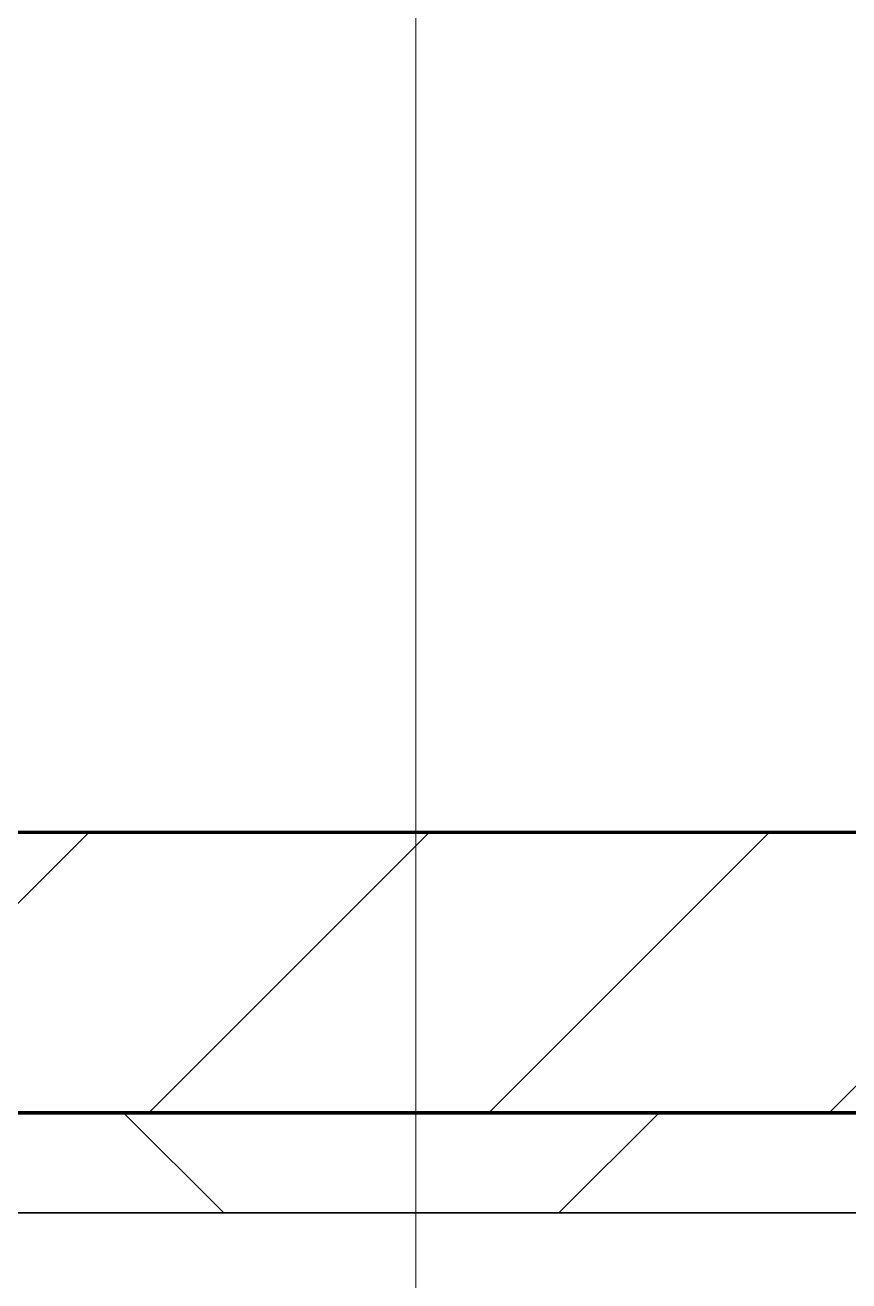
# Model space of a CAD drawing. Header units: millimetres. Extents: x -726012 to -647389, y -20772 to 18805.
# Drawn here: x -703188 to -702777, y 8535 to 9162 of the extents above; entities that cross this region are included whole.
import ezdxf
from ezdxf.xclip import XClip

# ---------------------------------------------------------------- set-up
doc = ezdxf.new("R2010")
doc.units = ezdxf.units.MM
doc.header["$XCLIPFRAME"] = 0
for name, color, linetype, lineweight in [('A-GLAZ-CURT', 2, 'Continuous', 9), ('A-WALL', 5, 'Continuous', 35), ('A-WALL-FNSH', 2, 'Continuous', 35), ('A-WALL-PATT', 1, 'Continuous', 35), ('G-ANNO-TEXT', 3, 'Continuous', 9)]:
    doc.layers.add(name, color=color, linetype=linetype, lineweight=lineweight)
doc.layers.add('A11_ALU.SOLID SHEET', color=2, linetype='Continuous')

# ---------------------------------------------------------------- blocks, each defined once
blk = doc.blocks.new('PPLS-PP19_Custom Tile Pattern - Custom Tile Pattern-V133-4233-01 ENLARGED MULTI-PURPOSE LEVEL - REFLECTED CEILING PLAN - SHEET 4')
at = {"layer": 'A-GLAZ-CURT'}
for p, q in [((-300, 0), (300, 0)), ((300, 0), (-300, 0)), ((195.99, 0), (213.31, 0)), ((213.31, 0), (195.99, 0)), ((230.06, 0), (300, 0)), ((-300, -50), (300, -50)), ((300, -50), (-300, -50))]:
    blk.add_line(p, q, dxfattribs=at)
for points, knots in [([(103.09, 0), (101.08, 0), (86.31, 0), (63.34, 0), (35.84, 0), (12, 0), (3.08, 0), (-1.67, 0), (-2.25, 0)], [-375.435014, -375.435014, -375.435014, -375.435014, -369.147452, -330.153101, -307.516438, -285.83788, -246.234814, -234.646884, -234.646884, -234.646884, -234.646884]), ([(114.39, 0), (114.2, 0), (112.08, 0), (105.42, 0), (92.38, 0), (85.59, 0), (74.4, 0), (62.26, 0), (51.85, 0), (43.81, 0), (29.53, 0), (20.67, 0), (18.85, 0), (18.16, 0)], [-8148.58938, -8148.58938, -8148.58938, -8148.58938, -8105.191388, -7723.759874, -7531.75727, -7135.649961, -6924.452779, -6738.82075, -6548.303034, -6314.283804, -6135.05769, -5972.647715, -5832.674503, -5832.674503, -5832.674503, -5832.674503]), ([(136.44, 0), (121.66, 0), (86.93, 0), (51.16, 0), (31.18, 0)], [-106.750556, -106.750556, -106.750556, -106.750556, -59.610984, 0, 0, 0, 0]), ([(36.29, 0), (37.77, 0), (48.82, 0), (64.79, 0), (95.91, 0), (124.45, 0), (132.42, 0), (134.6, 0)], [-314.598523, -314.598523, -314.598523, -314.598523, -305.899624, -287.17622, -249.500363, -194.761443, -152.241002, -152.241002, -152.241002, -152.241002]), ([(77.14, 0), (79.71, 0), (100.28, 0), (120.63, 0), (138.28, 0), (138.53, 0)], [-354.144358, -354.144358, -354.144358, -354.144358, -346.313304, -291.370682, -290.5735, -290.5735, -290.5735, -290.5735]), ([(168.37, 0), (167.68, 0), (162.47, 0), (147.02, 0), (111.85, 0), (86.8, 0), (77.14, 0)], [-543.375029, -543.375029, -543.375029, -543.375029, -530.793311, -458.593899, -401.860199, -367.268664, -367.268664, -367.268664, -367.268664]), ([(78.1, 0), (86.41, 0), (103.13, 0), (116.36, 0), (128.63, 0), (128.95, 0)], [-87.867769, -87.867769, -87.867769, -87.867769, -63.759246, -39.050993, -35.895543, -35.895543, -35.895543, -35.895543]), ([(94.4, 0), (94.4, 0), (94.64, 0), (99.11, 0), (108.97, 0), (120.79, 0), (139.94, 0), (163.31, 0), (185.23, 0), (193.62, 0), (194.69, 0), (194.79, 0)], [-2348.345796, -2348.345796, -2348.345796, -2348.345796, -2310.419338, -2233.599744, -2052.234781, -1843.028543, -1530.39897, -1095.004608, -529.74427, -295.064701, -265.121568, -265.121568, -265.121568, -265.121568]), ([(129.02, 0), (129.02, 0), (124.41, 0), (122.35, 0), (114.96, 0), (108.04, 0), (103.09, 0)], [-35.386604, -35.386604, -35.386604, -35.386604, -31.430235, -22.807238, -15.488593, 0, 0, 0, 0]), ([(157.9, 0), (156.77, 0), (151.67, 0), (143.29, 0), (134.04, 0), (126.24, 0), (118.6, 0), (114.23, 0), (111.98, 0), (105.66, 0), (105.23, 0), (105.23, 0)], [-10292.955006, -10292.955006, -10292.955006, -10292.955006, -10098.273015, -9847.788484, -9677.714971, -9567.007022, -9453.21225, -9220.200448, -9012.77275, -8966.157302, -8929.495943, -8929.495943, -8929.495943, -8929.495943]), ([(105.26, 0), (105.52, 0), (111.01, 0), (112.65, 0), (113.59, 0)], [-8920.561005, -8920.561005, -8920.561005, -8920.561005, -8814.835624, -8577.462505, -8577.462505, -8577.462505, -8577.462505]), ([(128.58, 0), (128.8, 0), (130.16, 0), (139.26, 0), (152.67, 0), (161.24, 0), (162.19, 0), (162.75, 0)], [-633.326174, -633.326174, -633.326174, -633.326174, -627.736123, -618.981161, -602.094757, -592.980799, -581.414464, -581.414464, -581.414464, -581.414464]), ([(137.1, 0), (136, 0), (133.64, 0), (129.87, 0), (129.11, 0)], [-670.405967, -670.405967, -670.405967, -670.405967, -651.020627, -640.742133, -640.742133, -640.742133, -640.742133]), ([(193.8, 0), (193.33, 0), (190.11, 0), (183.13, 0), (171, 0), (161.95, 0), (161.28, 0), (158.35, 0), (157.85, 0), (157.77, 0)], [-11665.349007, -11665.349007, -11665.349007, -11665.349007, -11565.880756, -11105.624034, -10839.086983, -10768.332124, -10666.779182, -10580.760289, -10550.278881, -10550.278881, -10550.278881, -10550.278881]), ([(300, 0), (286.53, 0), (254.22, 0), (207.11, 0), (177.41, 0), (159.34, 0), (158.33, 0), (158.3, 0)], [-285.253232, -285.253232, -285.253232, -285.253232, -244.693688, -187.987675, -143.776725, -129.632772, -123.352749, -123.352749, -123.352749, -123.352749]), ([(159.07, 0), (159.13, 0), (160.84, 0), (165.21, 0), (174.15, 0), (185.98, 0), (203.43, 0), (211.02, 0), (213.75, 0)], [-115.643202, -115.643202, -115.643202, -115.643202, -114.681583, -87.660824, -65.295536, -41.623857, -24.459831, -15.419094, -15.419094, -15.419094, -15.419094]), ([(162.75, 0), (165.4, 0), (170.91, 0), (172.61, 0), (172.61, 0)], [-111.264224, -111.264224, -111.264224, -111.264224, -56.742688, -19.085662, -19.085662, -19.085662, -19.085662]), ([(247.1, 0), (246.76, 0), (245.04, 0), (238.34, 0), (226.56, 0), (221.1, 0), (200.27, 0), (182.99, 0), (174.27, 0), (169.67, 0), (168.99, 0)], [-9649.085549, -9649.085549, -9649.085549, -9649.085549, -9581.591397, -9406.094246, -9221.510254, -9016.44624, -8717.832359, -8253.978395, -8152.463617, -8069.855175, -8069.855175, -8069.855175, -8069.855175]), ([(212.83, 0), (212.71, 0), (209.8, 0), (203.98, 0), (187.54, 0), (175.3, 0), (169.49, 0)], [-199.140116, -199.140116, -199.140116, -199.140116, -198.527383, -184.406837, -162.427601, -142.916156, -142.916156, -142.916156, -142.916156]), ([(171.51, 0), (176.48, 0), (193.23, 0), (201.73, 0), (208.61, 0), (211.39, 0), (213.7, 0)], [-7971.819559, -7971.819559, -7971.819559, -7971.819559, -7784.112253, -7606.717214, -7289.299508, -7064.028298, -7064.028298, -7064.028298, -7064.028298]), ([(172.07, 0), (177.66, 0), (187.87, 0), (201.08, 0), (207.47, 0), (213.96, 0), (215.11, 0)], [-255.364076, -255.364076, -255.364076, -255.364076, -237.955587, -223.92608, -215.862851, -208.75215, -208.75215, -208.75215, -208.75215]), ([(214.22, 0), (214.27, 0), (219.45, 0), (241.96, 0), (266.73, 0), (281.71, 0), (291.71, 0), (296.52, 0), (297.86, 0), (298.09, 0)], [-7047.630878, -7047.630878, -7047.630878, -7047.630878, -7042.621073, -6582.165592, -6068.460911, -5766.029927, -5566.724884, -5280.360606, -5199.253518, -5199.253518, -5199.253518, -5199.253518]), ([(300, 0), (288.22, 0), (262, 0), (230.43, 0), (219.94, 0), (219.02, 0)], [-12528.858583, -12528.858583, -12528.858583, -12528.858583, -11905.454923, -11162.864862, -10856.732305, -10856.732305, -10856.732305, -10856.732305]), ([(219.9, 0), (220.86, 0), (227.84, 0), (242.06, 0), (246.54, 0), (246.96, 0)], [-10670.940496, -10670.940496, -10670.940496, -10670.940496, -10511.382485, -9925.173265, -9834.877357, -9834.877357, -9834.877357, -9834.877357]), ([(284.76, 0), (284.76, 0), (285.09, 0), (287.47, 0), (293.59, 0), (297.76, 0), (300, 0)], [-4110.630118, -4110.630118, -4110.630118, -4110.630118, -4053.389046, -3959.664717, -3862.421465, -3746.95702, -3746.95702, -3746.95702, -3746.95702]), ([(297.38, 0), (295.84, 0), (291.62, 0), (285.38, 0), (284.87, 0)], [-4803.172655, -4803.172655, -4803.172655, -4803.172655, -4358.271401, -4143.037883, -4143.037883, -4143.037883, -4143.037883])]:
    blk.add_open_spline(points, degree=3, knots=knots, dxfattribs=at)
for points in [[(168.74, 0), (168.74, 0), (169.81, 0), (171.51, 0)], [(195.11, 0), (194.91, 0), (194.44, 0), (193.8, 0)], [(213.8, 0), (218.43, 0), (223.38, 0), (230.06, 0)], [(215.22, 0), (214.91, 0), (214.45, 0), (213.93, 0)]]:
    blk.add_open_spline(points, degree=3, dxfattribs=at)
blk = doc.blocks.new('PPLS-PP19_Custom Tile Pattern - Custom Tile Pattern-V134-4233-01 ENLARGED MULTI-PURPOSE LEVEL - REFLECTED CEILING PLAN - SHEET 4')
at = {"layer": 'A-GLAZ-CURT'}
for p, q in [((-300, 0), (300, 0)), ((300, 0), (-300, 0)), ((-293.07, 0), (-275.75, 0)), ((-275.75, 0), (-293.07, 0)), ((-222.32, 0), (-205, 0)), ((-205, 0), (-222.32, 0)), ((-300, -50), (300, -50)), ((300, -50), (-300, -50))]:
    blk.add_line(p, q, dxfattribs=at)
at = {"layer": 'A-GLAZ-CURT', "flags": 128}
for points in [[(-300, 0), (-291.56, 0), (-283.3, 0), (-275.2, 0), (-267.26, 0), (-259.45, 0), (-251.77, 0), (-244.2, 0), (-236.74, 0), (-229.36, 0), (-222.06, 0), (-214.83, 0), (-207.71, 0), (-200.76, 0), (-194.02, 0), (-187.54, 0), (-181.38, 0)], [(-125.17, 0), (-128.55, 0), (-134.16, 0), (-140.03, 0), (-145.5, 0), (-150.63, 0), (-155.53, 0), (-160.27, 0), (-164.95, 0), (-169.65, 0), (-174.47, 0), (-179.49, 0), (-184.81, 0), (-190.44, 0), (-196.37, 0), (-202.58, 0), (-209.04, 0), (-215.73, 0), (-222.63, 0), (-229.72, 0), (-236.97, 0), (-244.39, 0), (-251.96, 0), (-259.67, 0), (-267.51, 0), (-275.48, 0), (-283.55, 0), (-291.73, 0), (-300, 0)], [(-181.2, 0), (-175.58, 0), (-170.25, 0), (-165.64, 0), (-162.01, 0), (-159.53, 0), (-157.46, 0), (-154.52, 0), (-149.42, 0), (-141.84, 0), (-132.81, 0), (-126.08, 0)]]:
    blk.add_lwpolyline(points, dxfattribs=at)
at = {"layer": 'A-GLAZ-CURT'}
for points, knots in [([(-300, 0), (-284.65, 0), (-236.57, 0), (-174.61, 0), (-129.95, 0), (-110.8, 0), (-99.5, 0), (-91.46, 0)], [-5323.127839, -5323.127839, -5323.127839, -5323.127839, -4502.809032, -2700.551212, -1002.059161, -460.363443, 0, 0, 0, 0]), ([(-113.31, 0), (-120.07, 0), (-149.06, 0), (-202.69, 0), (-262.56, 0), (-294.48, 0), (-300, 0)], [-17798.428325, -17798.428325, -17798.428325, -17798.428325, -17136.203329, -15131.813646, -13729.592194, -13439.944408, -13439.944408, -13439.944408, -13439.944408]), ([(-181.17, 0), (-182.51, 0), (-189.49, 0), (-209.77, 0), (-232.01, 0), (-255.22, 0), (-262.59, 0), (-264.9, 0), (-265.4, 0)], [-1840.551081, -1840.551081, -1840.551081, -1840.551081, -1755.085331, -1400.429864, -858.079193, -543.655514, -208.940337, 0, 0, 0, 0]), ([(-258.6, 0), (-257.91, 0), (-255.64, 0), (-252.58, 0), (-250.39, 0)], [-5722.54675, -5722.54675, -5722.54675, -5722.54675, -5657.471696, -5530.51498, -5530.51498, -5530.51498, -5530.51498]), ([(-249.55, 0), (-247.77, 0), (-238.6, 0), (-225.99, 0), (-213.1, 0), (-200.2, 0), (-190.34, 0), (-183.44, 0), (-181.92, 0)], [-5514.31054, -5514.31054, -5514.31054, -5514.31054, -5413.335975, -5017.494783, -4832.723979, -4666.091899, -4349.945572, -4263.105297, -4263.105297, -4263.105297, -4263.105297]), ([(-181.38, 0), (-186.68, 0), (-200.51, 0), (-216.65, 0), (-231.26, 0), (-233.46, 0), (-234, 0)], [-1707.279905, -1707.279905, -1707.279905, -1707.279905, -1422.553702, -978.033455, -846.069444, -682.911962, -682.911962, -682.911962, -682.911962]), ([(-233.49, 0), (-233.44, 0), (-232.38, 0), (-230.74, 0), (-225.3, 0), (-223.63, 0)], [-455.274641, -455.274641, -455.274641, -455.274641, -440.605512, -119.536984, 0, 0, 0, 0]), ([(-223.63, 0), (-219.39, 0), (-206.17, 0), (-192.05, 0), (-182.66, 0), (-181.21, 0)], [-5463.295695, -5463.295695, -5463.295695, -5463.295695, -5161.076232, -4739.070012, -4662.616548, -4662.616548, -4662.616548, -4662.616548]), ([(-181.21, 0), (-176.84, 0), (-169.19, 0), (-158.7, 0), (-157.22, 0)], [-4249.589653, -4249.589653, -4249.589653, -4249.589653, -4000.813434, -3840.635403, -3840.635403, -3840.635403, -3840.635403]), ([(-133.82, 0), (-135.51, 0), (-137.8, 0), (-149.31, 0), (-162.01, 0), (-172.74, 0), (-180.22, 0), (-181.21, 0)], [-2731.647847, -2731.647847, -2731.647847, -2731.647847, -2418.507304, -2308.929706, -2113.765672, -1763.376603, -1710.474787, -1710.474787, -1710.474787, -1710.474787]), ([(-180.72, 0), (-177.14, 0), (-167.42, 0), (-152.12, 0), (-136.84, 0), (-127.33, 0), (-124.19, 0), (-123.43, 0), (-123.28, 0)], [-4653.918555, -4653.918555, -4653.918555, -4653.918555, -4465.409639, -4149.119819, -3839.893365, -3647.167523, -3488.92562, -3439.852845, -3439.852845, -3439.852845, -3439.852845]), ([(-137.88, 0), (-140.56, 0), (-147.66, 0), (-147.69, 0), (-158.72, 0), (-171.81, 0), (-177.63, 0), (-180.28, 0)], [-3187.727384, -3187.727384, -3187.727384, -3187.727384, -2919.378265, -2477.344047, -2237.412286, -2029.680487, -1859.507641, -1859.507641, -1859.507641, -1859.507641]), ([(-152.35, 0), (-151.03, 0), (-147.71, 0), (-143.57, 0), (-138.62, 0)], [-3494.978217, -3494.978217, -3494.978217, -3494.978217, -3371.022232, -3227.460399, -3227.460399, -3227.460399, -3227.460399]), ([(-118.78, 0), (-121.86, 0), (-126.28, 0), (-136.96, 0), (-147.46, 0), (-150.03, 0), (-150.57, 0)], [-5938.474035, -5938.474035, -5938.474035, -5938.474035, -5700.061948, -5508.838257, -5298.784692, -5196.16478, -5196.16478, -5196.16478, -5196.16478]), ([(-150.34, 0), (-150.07, 0), (-147.75, 0), (-142.6, 0), (-128.01, 0), (-116.83, 0), (-112.88, 0)], [-4948.728362, -4948.728362, -4948.728362, -4948.728362, -4883.323924, -4440.880425, -4054.690705, -3846.324779, -3846.324779, -3846.324779, -3846.324779]), ([(-44.54, 0), (-47.1, 0), (-58.11, 0), (-78.2, 0), (-110.94, 0), (-130.52, 0), (-147.74, 0), (-149.07, 0)], [-8249.642217, -8249.642217, -8249.642217, -8249.642217, -8073.216054, -7508.296369, -7004.680444, -6449.282163, -6277.220794, -6277.220794, -6277.220794, -6277.220794]), ([(-148.23, 0), (-146.94, 0), (-140.15, 0), (-137.28, 0), (-133.93, 0), (-128.78, 0), (-126.5, 0)], [-6162.058746, -6162.058746, -6162.058746, -6162.058746, -6017.569127, -5560.701257, -5364.112219, -5231.017328, -5231.017328, -5231.017328, -5231.017328]), ([(-112.87, 0), (-117.49, 0), (-126.11, 0), (-139.03, 0), (-146.11, 0), (-146.95, 0)], [-1187.145551, -1187.145551, -1187.145551, -1187.145551, -945.742622, -741.901385, -489.130243, -489.130243, -489.130243, -489.130243]), ([(-146.69, 0), (-146.59, 0), (-145.49, 0), (-135.69, 0), (-128.29, 0), (-125.15, 0)], [-420.34245, -420.34245, -420.34245, -420.34245, -406.956646, -290.263673, 0, 0, 0, 0]), ([(-127.41, 0), (-131.63, 0), (-133.16, 0), (-134.09, 0), (-134.15, 0)], [-8540.990293, -8540.990293, -8540.990293, -8540.990293, -8266.114998, -8246.473386, -8246.473386, -8246.473386, -8246.473386]), ([(-134.15, 0), (-133.32, 0), (-130.31, 0), (-117.33, 0), (-92.04, 0), (-74.02, 0), (-62.74, 0), (-60.36, 0), (-59.97, 0)], [-7657.439573, -7657.439573, -7657.439573, -7657.439573, -7293.749979, -6839.55839, -6236.997189, -5713.340575, -5140.470607, -5006.787413, -5006.787413, -5006.787413, -5006.787413]), ([(-120.13, 0), (-120.14, 0), (-120.24, 0), (-121.3, 0), (-129.25, 0), (-133.82, 0)], [-2933.992132, -2933.992132, -2933.992132, -2933.992132, -2920.575025, -2840.280255, -2731.647847, -2731.647847, -2731.647847, -2731.647847]), ([(-113.43, 0), (-113.44, 0), (-113.96, 0), (-119.73, 0), (-125.43, 0), (-127.03, 0), (-127.41, 0)], [-328.499627, -328.499627, -328.499627, -328.499627, -282.672656, -98.539552, -24.539552, 0, 0, 0, 0]), ([(-126.5, 0), (-122.44, 0), (-117.62, 0), (-112.97, 0), (-112.87, 0)], [-5231.017328, -5231.017328, -5231.017328, -5231.017328, -4994.692869, -4989.5601, -4989.5601, -4989.5601, -4989.5601]), ([(-125.15, 0), (-124.93, 0), (-121.96, 0), (-113.01, 0), (-98.9, 0), (-85.29, 0), (-71.67, 0), (-65.93, 0), (-65.07, 0)], [-3362.7396, -3362.7396, -3362.7396, -3362.7396, -3342.215224, -3074.362186, -2902.289527, -2605.247022, -2322.099534, -2241.8264, -2241.8264, -2241.8264, -2241.8264]), ([(-122.08, 0), (-122.01, 0), (-121.69, 0), (-121.2, 0), (-120.88, 0)], [-3136.336417, -3136.336417, -3136.336417, -3136.336417, -3110.304437, -3035.164275, -3035.164275, -3035.164275, -3035.164275]), ([(-113.28, 0), (-113.4, 0), (-115.52, 0), (-117.28, 0), (-118.78, 0)], [-123.718209, -123.718209, -123.718209, -123.718209, -116.330425, 0, 0, 0, 0]), ([(-117.74, 0), (-117.19, 0), (-114.78, 0), (-113.43, 0), (-113.43, 0)], [-821.249067, -821.249067, -821.249067, -821.249067, -394.672656, -330.879064, -330.879064, -330.879064, -330.879064]), ([(-115.82, 0), (-114.96, 0), (-110.41, 0), (-96.78, 0), (-71.33, 0), (-42.53, 0), (-12.78, 0), (4.23, 0), (9.64, 0), (10.14, 0), (10.18, 0)], [-5724.064692, -5724.064692, -5724.064692, -5724.064692, -5430.283136, -5103.229623, -4799.173296, -4065.652676, -3589.737505, -3285.047089, -3066.359526, -3044.715262, -3044.715262, -3044.715262, -3044.715262]), ([(-45.04, 0), (-49.02, 0), (-57.93, 0), (-75.59, 0), (-94, 0), (-112.01, 0), (-114.94, 0), (-115.63, 0)], [-1705.040547, -1705.040547, -1705.040547, -1705.040547, -1466.981642, -1208.454564, -789.402658, -501.969187, -243.577221, -243.577221, -243.577221, -243.577221]), ([(-44.65, 0), (-45.74, 0), (-47.65, 0), (-60.59, 0), (-81.23, 0), (-99.23, 0), (-111.17, 0), (-112.91, 0)], [-1573.685181, -1573.685181, -1573.685181, -1573.685181, -1405.135169, -1060.00838, -740.068933, -229.489605, -130.790608, -130.790608, -130.790608, -130.790608]), ([(-72.93, 0), (-75.51, 0), (-86.77, 0), (-101.46, 0), (-112.87, 0)], [-19442.345229, -19442.345229, -19442.345229, -19442.345229, -18935.241197, -17812.943931, -17812.943931, -17812.943931, -17812.943931]), ([(-86.16, 0), (-91.37, 0), (-99.88, 0), (-109.15, 0), (-112.66, 0)], [-1681.3698, -1681.3698, -1681.3698, -1681.3698, -1374.161226, -1190.970275, -1190.970275, -1190.970275, -1190.970275]), ([(-112.43, 0), (-103.99, 0), (-86.45, 0), (-63.44, 0), (-54.4, 0), (-48.53, 0), (-30.79, 0), (-18.03, 0), (8.61, 0), (15.02, 0), (22.91, 0), (31, 0), (39.04, 0), (51.19, 0), (58.74, 0), (61.34, 0), (61.45, 0)], [-4981.921265, -4981.921265, -4981.921265, -4981.921265, -4542.524482, -4008.285538, -3689.699207, -3546.54457, -3315.260113, -2864.387349, -2439.246196, -2084.094819, -1956.422387, -1818.904206, -1645.594513, -1443.202566, -1228.752106, -1120.932285, -1120.932285, -1120.932285, -1120.932285]), ([(-112.25, 0), (-111.45, 0), (-103.23, 0), (-90.42, 0), (-75.26, 0), (-68.41, 0), (-65.12, 0), (-63.63, 0)], [-3835.264481, -3835.264481, -3835.264481, -3835.264481, -3793.097032, -3402.597032, -3144.956779, -3050.982048, -2969.237017, -2969.237017, -2969.237017, -2969.237017]), ([(-45.13, 0), (-48.73, 0), (-60.08, 0), (-85.2, 0), (-103.65, 0), (-111.27, 0), (-112.23, 0)], [-3449.24608, -3449.24608, -3449.24608, -3449.24608, -2842.901703, -2193.204658, -1433.981041, -1313.998507, -1313.998507, -1313.998507, -1313.998507])]:
    blk.add_open_spline(points, degree=3, knots=knots, dxfattribs=at)
blk.add_open_spline([(-112.96, 0), (-115.21, 0), (-116.9, 0), (-117.56, 0)], degree=3, dxfattribs=at)
blk = doc.blocks.new('*U892')
at = {"layer": 'A-GLAZ-CURT', "rotation": 180}
for name, p in [('PPLS-PP19_Custom Tile Pattern - Custom Tile Pattern-V134-4233-01 ENLARGED MULTI-PURPOSE LEVEL - REFLECTED CEILING PLAN - SHEET 4', (-27000, 16110.41)), ('PPLS-PP19_Custom Tile Pattern - Custom Tile Pattern-V133-4233-01 ENLARGED MULTI-PURPOSE LEVEL - REFLECTED CEILING PLAN - SHEET 4', (-26400, 16110.41))]:
    blk.add_blockref(name, p, dxfattribs=at)
blk = doc.blocks.new('*U1309')
blk.add_lwpolyline([(21173.36, -580), (28210, -580), (28210, -6849.96), (45954.15, -6849.96), (45954.15, 600), (82995.06, 600), (83086.47, 650), (90052, 650), (90392, 990), (103159.16, 990), (103159.16, 4990), (21173.36, 4990), (21173.36, 3485.45), (21203.36, 3485.45), (21203.36, 925.54), (21173.36, 925.54), (21173.36, -580)])

msp = doc.modelspace()

# ---------------------------------------------------------------- hatches: boundary and pattern name
at = {"layer": 'A-WALL-PATT', "lineweight": 9}
h = msp.add_hatch(dxfattribs=at)
h.set_pattern_fill('FP_2', color=256, style=0, pattern_type=2)
h.set_pattern_definition([(45, (0, 0), (-84.852814, 84.852814), [])])
h.paths.add_polyline_path([(-653287.78, 8619.02), (-652194.48, 8619.02), (-652194.48, 8759.02), (-722165.55, 8759.02), (-722165.55, 8619.02), (-719625.62, 8619.02), (-719676.02, 8641.53), (-719679.79, 8639.36), (-719684.96, 8639.36), (-719691.03, 8644.02), (-719692.03, 8648.69), (-719757.37, 8677.88), (-719739.02, 8718.97), (-719515.31, 8619.02), (-716025.62, 8619.02), (-716076.02, 8641.53), (-716079.79, 8639.36), (-716084.96, 8639.36), (-716091.03, 8644.02), (-716092.03, 8648.69), (-716157.37, 8677.88), (-716139.02, 8718.97), (-715915.31, 8619.02), (-712425.62, 8619.02), (-712476.02, 8641.53), (-712479.79, 8639.36), (-712484.96, 8639.36), (-712491.03, 8644.02), (-712492.03, 8648.69), (-712557.37, 8677.88), (-712539.02, 8718.97), (-712315.31, 8619.02), (-708825.62, 8619.02), (-708876.02, 8641.53), (-708879.79, 8639.36), (-708884.96, 8639.36), (-708891.03, 8644.02), (-708892.03, 8648.69), (-708957.37, 8677.88), (-708939.02, 8718.97), (-708715.31, 8619.02), (-705225.62, 8619.02), (-705276.02, 8641.53), (-705279.79, 8639.36), (-705284.96, 8639.36), (-705291.03, 8644.02), (-705292.03, 8648.69), (-705357.37, 8677.88), (-705339.02, 8718.97), (-705115.31, 8619.02), (-701625.62, 8619.02), (-701676.02, 8641.53), (-701679.79, 8639.36), (-701684.96, 8639.36), (-701691.03, 8644.02), (-701692.03, 8648.69), (-701757.37, 8677.88), (-701739.02, 8718.97), (-701515.31, 8619.02), (-698025.62, 8619.02), (-698076.02, 8641.53), (-698079.79, 8639.36), (-698084.96, 8639.36), (-698091.03, 8644.02), (-698092.03, 8648.69), (-698157.37, 8677.88), (-698139.02, 8718.97), (-697915.31, 8619.02), (-694425.62, 8619.02), (-694476.02, 8641.53), (-694479.79, 8639.36), (-694484.96, 8639.36), (-694491.03, 8644.02), (-694492.03, 8648.69), (-694557.37, 8677.88), (-694539.02, 8718.97), (-694315.31, 8619.02), (-690825.62, 8619.02), (-690876.02, 8641.53), (-690879.79, 8639.36), (-690884.96, 8639.36), (-690891.03, 8644.02), (-690892.03, 8648.69), (-690957.37, 8677.88), (-690939.02, 8718.97), (-690715.31, 8619.02), (-687225.62, 8619.02), (-687276.02, 8641.53), (-687279.79, 8639.36), (-687284.96, 8639.36), (-687291.03, 8644.02), (-687292.03, 8648.69), (-687357.37, 8677.88), (-687339.02, 8718.97), (-687115.31, 8619.02), (-683626.8, 8619.54), (-683676.02, 8641.53), (-683679.79, 8639.36), (-683684.96, 8639.36), (-683691.03, 8644.02), (-683692.03, 8648.69), (-683757.37, 8677.88), (-683739.02, 8718.97), (-683515.31, 8619.02), (-680025.62, 8619.02), (-680076.02, 8641.53), (-680079.79, 8639.36), (-680084.96, 8639.36), (-680091.03, 8644.02), (-680092.03, 8648.69), (-680157.37, 8677.88), (-680139.02, 8718.97), (-679915.31, 8619.02), (-676425.62, 8619.02), (-676476.02, 8641.53), (-676479.79, 8639.36), (-676484.96, 8639.36), (-676491.03, 8644.02), (-676492.03, 8648.69), (-676557.37, 8677.88), (-676539.02, 8718.97), (-676315.31, 8619.02), (-672825.62, 8619.02), (-672876.02, 8641.53), (-672879.79, 8639.36), (-672884.96, 8639.36), (-672891.03, 8644.02), (-672892.03, 8648.69), (-672957.37, 8677.88), (-672939.02, 8718.97), (-672715.31, 8619.02), (-669225.62, 8619.02), (-669276.02, 8641.53), (-669279.79, 8639.36), (-669284.96, 8639.36), (-669291.03, 8644.02), (-669292.03, 8648.69), (-669357.37, 8677.88), (-669339.02, 8718.97), (-669115.31, 8619.02), (-665625.62, 8619.02), (-665676.02, 8641.53), (-665679.79, 8639.36), (-665684.96, 8639.36), (-665691.03, 8644.02), (-665692.03, 8648.69), (-665757.37, 8677.88), (-665739.02, 8718.97), (-665515.31, 8619.02), (-662025.62, 8619.02), (-662076.02, 8641.53), (-662079.79, 8639.36), (-662084.96, 8639.36), (-662091.03, 8644.02), (-662092.03, 8648.69), (-662157.37, 8677.88), (-662139.02, 8718.97), (-661915.31, 8619.02), (-658425.62, 8619.02), (-658476.02, 8641.53), (-658480.95, 8639.36), (-658484.96, 8639.36), (-658491.03, 8644.02), (-658492.03, 8648.69), (-658557.37, 8677.88), (-658539.02, 8718.97), (-658315.31, 8619.02), (-654825.62, 8619.02), (-654876.02, 8641.53), (-654879.79, 8639.36), (-654884.96, 8639.36), (-654891.03, 8644.02), (-654892.03, 8648.69), (-654957.37, 8677.88), (-654939.02, 8718.97), (-654715.31, 8619.02), (-653356.11, 8619.02)])
h = msp.add_hatch(dxfattribs=at)
h.set_pattern_fill('FP_3', color=256, style=0, pattern_type=2)
h.set_pattern_definition([(45, (0, 0), (-212.13203, 212.13203), []), (135, (0, 0), (-212.13203, -212.13203), [])])
h.paths.add_polyline_path([(-652194.48, 8569.02), (-652194.48, 8619.02), (-654715.31, 8619.02), (-654603.39, 8569.02), (-652262.82, 8569.02)])
h.paths.add_polyline_path([(-655132.72, 8569.02), (-654713.71, 8569.02), (-654825.62, 8619.02), (-658315.31, 8619.02), (-658203.39, 8569.02), (-655201.05, 8569.02)])
h.paths.add_polyline_path([(-658344.29, 8569.02), (-658313.71, 8569.02), (-658425.62, 8619.02), (-661915.31, 8619.02), (-661803.39, 8569.02), (-658412.62, 8569.02)])
h.paths.add_polyline_path([(-662444.15, 8569.02), (-661913.71, 8569.02), (-662025.62, 8619.02), (-665515.31, 8619.02), (-665403.39, 8569.02), (-662512.48, 8569.02)])
h.paths.add_polyline_path([(-665782.37, 8569.02), (-665513.71, 8569.02), (-665625.62, 8619.02), (-669115.31, 8619.02), (-669003.39, 8569.02), (-665860.71, 8569.02)])
h.paths.add_polyline_path([(-670712.22, 8569.02), (-669113.71, 8569.02), (-669225.62, 8619.02), (-672715.31, 8619.02), (-672603.39, 8569.02), (-670780.55, 8569.02)])
h.paths.add_polyline_path([(-672967.14, 8569.02), (-672713.71, 8569.02), (-672825.62, 8619.02), (-676315.31, 8619.02), (-676203.39, 8569.02), (-672982.37, 8569.02)])
h.paths.add_polyline_path([(-676313.71, 8569.02), (-676425.62, 8619.02), (-679915.31, 8619.02), (-679803.39, 8569.02), (-676315.37, 8569.02)])
h.paths.add_polyline_path([(-679913.71, 8569.02), (-680025.62, 8619.02), (-683515.31, 8619.02), (-683403.39, 8569.02), (-679936.92, 8569.02)])
h.paths.add_polyline_path([(-685676.73, 8569.02), (-683513.71, 8569.02), (-683626.8, 8619.02), (-687115.31, 8619.02), (-687003.39, 8569.02), (-685745.06, 8569.02)])
h.paths.add_polyline_path([(-687113.71, 8569.02), (-687225.62, 8619.02), (-690715.31, 8619.02), (-690603.39, 8569.02), (-687180.02, 8569.02)])
h.paths.add_polyline_path([(-690713.71, 8569.02), (-690825.62, 8619.02), (-694315.31, 8619.02), (-694203.39, 8569.02), (-690733.24, 8569.02)])
h.paths.add_polyline_path([(-700582.37, 8569.02), (-697913.71, 8569.02), (-698025.62, 8619.02), (-701515.31, 8619.02), (-701403.39, 8569.02), (-700709.58, 8569.02)])
h.paths.add_polyline_path([(-694313.71, 8569.02), (-694425.62, 8619.02), (-697915.31, 8619.02), (-697803.39, 8569.02), (-694354.78, 8569.02)])
h.paths.add_polyline_path([(-701513.71, 8569.02), (-701625.62, 8619.02), (-705115.31, 8619.02), (-705003.39, 8569.02), (-701529.55, 8569.02)])
h.paths.add_polyline_path([(-707132.7, 8569.02), (-705113.71, 8569.02), (-705225.62, 8619.02), (-708715.31, 8619.02), (-708603.39, 8569.02), (-707269.37, 8569.02)])
h.paths.add_polyline_path([(-708713.71, 8569.02), (-708825.62, 8619.02), (-712315.31, 8619.02), (-712203.39, 8569.02), (-708772.65, 8569.02)])
h.paths.add_polyline_path([(-712582.37, 8569.02), (-712313.71, 8569.02), (-712425.62, 8619.02), (-715915.31, 8619.02), (-715803.39, 8569.02), (-712599.19, 8569.02)])
h.paths.add_polyline_path([(-721277.24, 8569.02), (-719513.71, 8569.02), (-719625.62, 8619.02), (-722165.55, 8619.02), (-722165.55, 8569.02), (-721345.58, 8569.02)])
h.paths.add_polyline_path([(-717519.03, 8569.02), (-715913.71, 8569.02), (-716025.62, 8619.02), (-719515.31, 8619.02), (-719403.39, 8569.02), (-717587.36, 8569.02)])

# ---------------------------------------------------------------- linework, layer by layer
at = {"layer": 'A-WALL', "color": 7, "lineweight": 70}
for p, q in [((-704182.37, 8759.02), (-701782.37, 8759.02)), ((-701782.37, 8619.02), (-704182.37, 8619.02)), ((-704182.37, 8619.02), (-701782.37, 8619.02))]:
    msp.add_line(p, q, dxfattribs=at)
at = {"layer": 'A-WALL-FNSH', "color": 250}
msp.add_line((-701782.37, 8569.02), (-704182.37, 8569.02), dxfattribs=at)
at = {"layer": 'G-ANNO-TEXT', "color": 10}
msp.add_line((-702993.14, 8218.26), (-702993.14, 13071.42), dxfattribs=at)

# ---------------------------------------------------------------- block references
msp.add_blockref('*U892', (-676282.37, -7541.39))

# ---------------------------------------------------------------- next in the draw order: block references
at = {"layer": 'A11_ALU.SOLID SHEET'}
ref = msp.add_blockref('*U1309', (-744682.37, 3579.02), dxfattribs=at)
XClip(ref).set_block_clipping_path([(22516.8245944298, -23612.0000696909), (92487.8891097467, 7199.9972603897)])

doc.saveas('drawing.dxf')
